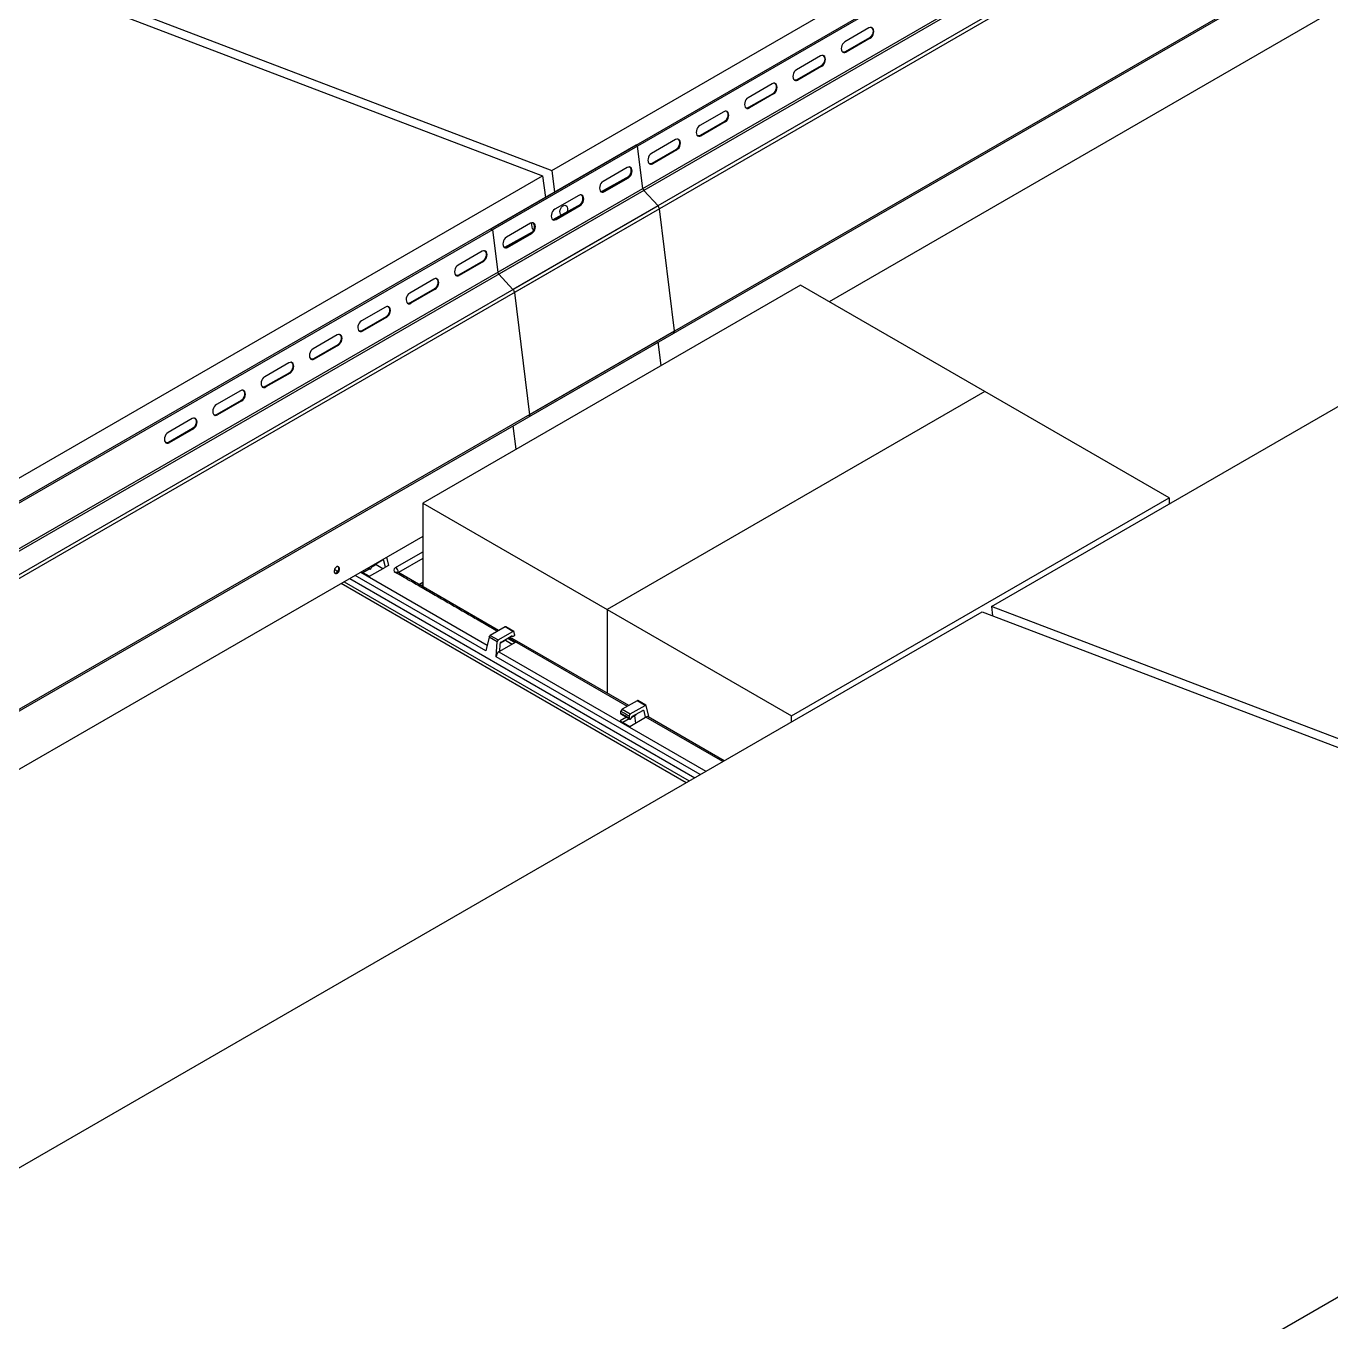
# Model space of a CAD drawing. Header units: feet. Extents: x 1518 to 2565, y 62 to 679.
# Drawn here: x 2348.88 to 2387.05, y 595.69 to 633.6 of the extents above; entities that cross this region are included whole.
import ezdxf

# ---------------------------------------------------------------- set-up
doc = ezdxf.new("R2010")
doc.units = ezdxf.units.FT
doc.header["$LTSCALE"] = 50
doc.header["$MEASUREMENT"] = 0

# ---------------------------------------------------------------- blocks, each defined once
blk = doc.blocks.new('Z1')
at = {"color": 1, "linetype": 'Continuous'}
for p, q in [((277.581, 178.976), (242.891, 158.95)), ((234.772, 162.79), (234.857, 162.157)), ((236.983, 162.878), (236.276, 162.47)), ((236.313, 162.172), (237.02, 162.58)), ((237.02, 162.58), (236.996, 162.589)), ((235.569, 162.062), (234.862, 161.654)), ((234.898, 161.355), (235.605, 161.763)), ((235.605, 161.763), (235.582, 161.773)), ((234.155, 161.246), (233.448, 160.837)), ((233.484, 160.539), (234.191, 160.947)), ((234.191, 160.947), (234.168, 160.956)), ((237.975, 157.084), (237.89, 157.774)), ((233.732, 154.635), (233.648, 155.324)), ((231.001, 152.086), (196.311, 132.059)), ((229.827, 151.384), (229.529, 151.212)), ((229.633, 151.272), (229.634, 151.258)), ((228.865, 150.853), (238.96, 145.025)), ((229.189, 151.04), (232.887, 148.905)), ((229.244, 151.032), (229.431, 151.14)), ((229.397, 151.16), (229.445, 151.132)), ((233.22, 149.33), (230.27, 151.033)), ((238.705, 144.878), (228.61, 150.705)), ((228.7, 150.757), (238.795, 144.929)), ((230.888, 150.676), (231.001, 150.741)), ((231.001, 150.667), (230.952, 150.639)), ((247.634, 150.032), (247.671, 149.764)), ((233.666, 149.306), (233.431, 149.441)), ((233.684, 149.218), (233.679, 149.283)), ((233.29, 148.991), (233.588, 149.163)), ((233.416, 149.048), (233.417, 149.064)), ((236.986, 147.112), (233.511, 149.118)), ((237.024, 147.134), (233.549, 149.14)), ((233.602, 149.167), (233.626, 149.154)), ((233.62, 149.159), (233.606, 149.167)), ((237.138, 146.82), (237.436, 146.992)), ((237.528, 147.143), (237.293, 147.279)), ((237.62, 146.79), (237.539, 147.126)), ((236.8, 146.887), (237.054, 146.74)), ((237.04, 146.748), (236.853, 146.64)), ((237.191, 146.835), (237.225, 146.622)), ((237.243, 146.862), (237.241, 146.88)), ((239.819, 145.521), (237.598, 146.803))]:
    blk.add_line(p, q, dxfattribs=at)
for points in [[(281.173, 188.894), (281.087, 189.527), (253.899, 199.89), (207.584, 173.153), (234.772, 162.79), (281.087, 189.527)], [(282.54, 189.63), (282.486, 189.652), (232.988, 161.078), (233.042, 161.056)], [(282.692, 188.39), (282.54, 189.63), (233.042, 161.056), (233.194, 159.816)], [(282.72, 188.332), (233.222, 159.758), (233.639, 159.309)], [(283.18, 187.793), (233.683, 159.219), (234.121, 155.646)], [(274.822, 139.669), (247.634, 150.032), (293.95, 176.77), (321.138, 166.406), (321.224, 165.774)], [(188.191, 135.899), (161.003, 146.263), (207.319, 173), (234.507, 162.637), (234.592, 162.004)], [(244.091, 166.662), (243.384, 166.254), (243.36, 166.263)], [(242.677, 165.845), (241.969, 165.437), (241.946, 165.447)], [(241.262, 165.029), (240.555, 164.621), (240.532, 164.63)], [(239.848, 164.213), (239.141, 163.804), (239.118, 163.814)], [(237.437, 162.265), (237.285, 163.505), (237.231, 163.527), (187.733, 134.953)], [(237.285, 163.505), (187.787, 134.931), (187.939, 133.69)], [(238.434, 163.396), (237.727, 162.988), (237.703, 162.997)], [(188.277, 135.266), (188.191, 135.899), (234.507, 162.637)], [(237.465, 162.207), (187.967, 133.633), (188.385, 133.184)], [(237.925, 161.668), (188.428, 133.094), (188.866, 129.521)], [(234.174, 161.255), (234.197, 161.086), (234.255, 161.064)], [(232.777, 160.131), (232.07, 159.722), (232.046, 159.732)], [(231.363, 159.314), (230.656, 158.906), (230.632, 158.915)], [(247.441, 156.323), (242.049, 159.436), (231.001, 153.058), (231.001, 150.611)], [(229.949, 158.498), (229.242, 158.09), (229.218, 158.099)], [(228.534, 157.681), (227.827, 157.273), (227.804, 157.283)], [(227.12, 156.865), (226.413, 156.457), (226.39, 156.466)], [(252.833, 153.211), (247.441, 156.323), (236.392, 149.945), (241.784, 146.833)], [(225.706, 156.049), (224.999, 155.64), (224.975, 155.65)], [(224.292, 155.232), (223.585, 154.824), (223.561, 154.833)], [(241.784, 146.655), (241.784, 146.833), (252.833, 153.211), (252.833, 153.033)], [(231.001, 153.058), (236.392, 149.945), (236.392, 147.499)], [(229.21, 151.052), (229.446, 150.916), (229.909, 151.183), (229.865, 151.369), (229.833, 151.387)], [(229.431, 151.18), (229.433, 151.156), (229.412, 151.168)], [(229.504, 151.182), (229.634, 151.258), (229.836, 151.141)], [(229.942, 151.474), (229.999, 151.235), (229.909, 151.183)], [(231.001, 151.439), (230.295, 151.032), (230.3, 151.016)], [(239.118, 145.116), (233.146, 148.564), (233.175, 148.999), (232.938, 149.136), (232.85, 148.735), (229.023, 150.944)], [(228.242, 112.779), (201.054, 123.142), (247.369, 149.879), (274.557, 139.516), (274.643, 138.883)], [(233.257, 148.935), (233.242, 148.715), (233.23, 148.708), (239.285, 145.212)], [(233.49, 149.106), (233.705, 148.982), (233.242, 148.715)], [(233.264, 148.961), (233.416, 149.048), (233.618, 148.932)], [(236.959, 146.795), (236.772, 146.687), (237.055, 146.524), (237.518, 146.791), (237.473, 146.977), (237.442, 146.995)], [(237.24, 146.864), (237.243, 146.862), (237.24, 146.864), (237.112, 146.79)], [(239.781, 145.499), (237.53, 146.798), (237.518, 146.791)], [(228.327, 112.146), (228.242, 112.779), (274.557, 139.516)]]:
    blk.add_lwpolyline(points, dxfattribs=at)
for points in [[(233.222, 159.758, -0.152134), (233.194, 159.816), (282.692, 188.39, 0.152134), (282.72, 188.332), (283.137, 187.883)], [(283.618, 184.22), (234.121, 155.646, -0.302263), (234.1, 155.586), (283.597, 184.16, 0.302263), (283.618, 184.22), (283.18, 187.793, 0.152142), (283.137, 187.883), (233.639, 159.309, -0.152142), (233.683, 159.219)], [(187.967, 133.633, -0.152134), (187.939, 133.69), (237.437, 162.265, 0.152134), (237.465, 162.207), (237.882, 161.758)], [(188.845, 129.46), (238.343, 158.035, 0.302263), (238.363, 158.095), (237.925, 161.668, 0.152142), (237.882, 161.758), (188.385, 133.184, -0.152142), (188.428, 133.094)], [(188.388, 129.237, -0.335386), (188.404, 129.277), (188.841, 129.458, 0.335286), (188.866, 129.521), (238.363, 158.095)], [(230.295, 151.032, 0.214403), (230.205, 151.172), (231.001, 151.631)]]:
    blk.add_lwpolyline(points, format="xyb", dxfattribs=at)
at = {"color": 1, "linetype": 'Continuous', "flags": 128}
for points in [[(244.067, 166.671), (244.091, 166.662), (244.124, 166.688), (244.154, 166.724), (244.176, 166.766), (244.191, 166.813), (244.195, 166.859), (244.19, 166.902), (244.175, 166.937), (244.152, 166.962), (244.123, 166.975), (244.089, 166.974), (244.054, 166.96), (243.347, 166.552), (243.314, 166.526), (243.284, 166.491), (243.262, 166.448), (243.247, 166.401), (243.242, 166.355), (243.248, 166.312), (243.262, 166.277), (243.286, 166.252), (243.315, 166.239), (243.349, 166.24), (243.384, 166.254)], [(242.653, 165.855), (242.677, 165.845), (242.71, 165.871), (242.739, 165.907), (242.762, 165.95), (242.776, 165.997), (242.781, 166.043), (242.776, 166.085), (242.761, 166.121), (242.738, 166.146), (242.709, 166.158), (242.675, 166.158), (242.64, 166.144), (241.933, 165.736), (241.899, 165.71), (241.87, 165.674), (241.847, 165.631), (241.833, 165.585), (241.828, 165.538), (241.833, 165.496), (241.848, 165.461), (241.871, 165.436), (241.901, 165.423), (241.934, 165.424), (241.969, 165.437)], [(241.239, 165.038), (241.262, 165.029), (241.296, 165.055), (241.325, 165.091), (241.348, 165.134), (241.362, 165.18), (241.367, 165.227), (241.362, 165.269), (241.347, 165.304), (241.324, 165.329), (241.294, 165.342), (241.261, 165.341), (241.226, 165.328), (240.519, 164.919), (240.485, 164.894), (240.456, 164.858), (240.433, 164.815), (240.419, 164.768), (240.414, 164.722), (240.419, 164.679), (240.434, 164.644), (240.457, 164.619), (240.487, 164.607), (240.52, 164.607), (240.555, 164.621)], [(239.825, 164.222), (239.848, 164.213), (239.882, 164.238), (239.911, 164.274), (239.934, 164.317), (239.948, 164.364), (239.953, 164.41), (239.948, 164.453), (239.933, 164.488), (239.91, 164.513), (239.88, 164.525), (239.847, 164.525), (239.812, 164.511), (239.104, 164.103), (239.071, 164.077), (239.042, 164.041), (239.019, 163.999), (239.005, 163.952), (239, 163.906), (239.005, 163.863), (239.02, 163.828), (239.043, 163.803), (239.072, 163.79), (239.106, 163.791), (239.141, 163.804)], [(238.41, 163.406), (238.434, 163.396), (238.467, 163.422), (238.497, 163.458), (238.519, 163.501), (238.534, 163.547), (238.539, 163.594), (238.533, 163.636), (238.519, 163.671), (238.495, 163.696), (238.466, 163.709), (238.432, 163.709), (238.397, 163.695), (237.69, 163.287), (237.657, 163.261), (237.627, 163.225), (237.605, 163.182), (237.59, 163.136), (237.586, 163.089), (237.591, 163.047), (237.606, 163.012), (237.629, 162.987), (237.658, 162.974), (237.692, 162.974), (237.727, 162.988)], [(237.02, 162.58), (237.053, 162.606), (237.083, 162.641), (237.105, 162.684), (237.12, 162.731), (237.124, 162.777), (237.119, 162.82), (237.104, 162.855), (237.081, 162.88), (237.052, 162.893), (237.018, 162.892), (236.983, 162.878)], [(237.02, 162.58), (237.053, 162.606), (237.083, 162.641), (237.105, 162.684), (237.12, 162.731), (237.124, 162.777), (237.119, 162.82), (237.104, 162.855), (237.081, 162.88), (237.052, 162.893), (237.018, 162.892), (236.983, 162.878)], [(236.276, 162.47), (236.243, 162.444), (236.213, 162.409), (236.19, 162.366), (236.176, 162.319), (236.171, 162.273), (236.177, 162.23), (236.191, 162.195), (236.214, 162.17), (236.244, 162.157), (236.278, 162.158), (236.313, 162.172)], [(236.276, 162.47), (236.243, 162.444), (236.213, 162.409), (236.19, 162.366), (236.176, 162.319), (236.171, 162.273), (236.177, 162.23), (236.191, 162.195), (236.214, 162.17), (236.244, 162.157), (236.278, 162.158), (236.313, 162.172), (236.289, 162.181)], [(235.605, 161.763), (235.639, 161.789), (235.668, 161.825), (235.691, 161.868), (235.705, 161.915), (235.71, 161.961), (235.705, 162.003), (235.69, 162.039), (235.667, 162.064), (235.638, 162.076), (235.604, 162.076), (235.569, 162.062)], [(235.605, 161.763), (235.639, 161.789), (235.668, 161.825), (235.691, 161.868), (235.705, 161.915), (235.71, 161.961), (235.705, 162.003), (235.69, 162.039), (235.667, 162.064), (235.638, 162.076), (235.604, 162.076), (235.569, 162.062)], [(234.862, 161.654), (234.828, 161.628), (234.799, 161.592), (234.776, 161.549), (234.762, 161.503), (234.757, 161.456), (234.762, 161.414), (234.777, 161.379), (234.8, 161.354), (234.83, 161.341), (234.863, 161.342), (234.898, 161.355)], [(234.862, 161.654), (234.828, 161.628), (234.799, 161.592), (234.776, 161.549), (234.762, 161.503), (234.757, 161.456), (234.762, 161.414), (234.777, 161.379), (234.8, 161.354), (234.83, 161.341), (234.863, 161.342), (234.898, 161.355), (234.875, 161.365)], [(235.07, 161.478), (235.05, 161.489), (235.029, 161.514), (235.017, 161.55), (235.014, 161.592), (235.02, 161.637), (235.037, 161.68), (235.061, 161.719), (235.091, 161.749), (235.124, 161.768), (235.157, 161.774), (235.187, 161.767), (235.212, 161.747), (235.229, 161.716), (235.237, 161.677), (235.235, 161.633), (235.223, 161.588), (235.209, 161.558)], [(234.191, 160.947), (234.225, 160.973), (234.254, 161.009), (234.277, 161.052), (234.291, 161.098), (234.296, 161.145), (234.291, 161.187), (234.276, 161.222), (234.253, 161.247), (234.223, 161.26), (234.19, 161.259), (234.155, 161.246)], [(234.191, 160.947), (234.225, 160.973), (234.254, 161.009), (234.277, 161.052), (234.291, 161.098), (234.296, 161.145), (234.291, 161.187), (234.276, 161.222), (234.253, 161.247), (234.223, 161.26), (234.19, 161.259), (234.155, 161.246)], [(233.448, 160.837), (233.414, 160.812), (233.385, 160.776), (233.362, 160.733), (233.348, 160.686), (233.343, 160.64), (233.348, 160.597), (233.363, 160.562), (233.386, 160.537), (233.416, 160.525), (233.449, 160.525), (233.484, 160.539)], [(233.448, 160.837), (233.414, 160.812), (233.385, 160.776), (233.362, 160.733), (233.348, 160.686), (233.343, 160.64), (233.348, 160.597), (233.363, 160.562), (233.386, 160.537), (233.416, 160.525), (233.449, 160.525), (233.484, 160.539), (233.461, 160.548)], [(232.754, 160.14), (232.777, 160.131), (232.811, 160.156), (232.84, 160.192), (232.863, 160.235), (232.877, 160.282), (232.882, 160.328), (232.876, 160.371), (232.862, 160.406), (232.839, 160.431), (232.809, 160.443), (232.775, 160.443), (232.74, 160.429), (232.033, 160.021), (232, 159.995), (231.971, 159.959), (231.948, 159.916), (231.934, 159.87), (231.929, 159.824), (231.934, 159.781), (231.949, 159.746), (231.972, 159.721), (232.001, 159.708), (232.035, 159.709), (232.07, 159.722)], [(231.339, 159.324), (231.363, 159.314), (231.396, 159.34), (231.426, 159.376), (231.448, 159.419), (231.463, 159.465), (231.467, 159.512), (231.462, 159.554), (231.448, 159.589), (231.424, 159.614), (231.395, 159.627), (231.361, 159.627), (231.326, 159.613), (230.619, 159.205), (230.586, 159.179), (230.556, 159.143), (230.534, 159.1), (230.519, 159.054), (230.515, 159.007), (230.52, 158.965), (230.535, 158.929), (230.558, 158.905), (230.587, 158.892), (230.621, 158.892), (230.656, 158.906)], [(229.925, 158.507), (229.949, 158.498), (229.982, 158.524), (230.011, 158.559), (230.034, 158.602), (230.048, 158.649), (230.053, 158.695), (230.048, 158.738), (230.033, 158.773), (230.01, 158.798), (229.981, 158.811), (229.947, 158.81), (229.912, 158.796), (229.205, 158.388), (229.171, 158.362), (229.142, 158.327), (229.119, 158.284), (229.105, 158.237), (229.1, 158.191), (229.106, 158.148), (229.12, 158.113), (229.143, 158.088), (229.173, 158.075), (229.207, 158.076), (229.242, 158.09)], [(228.511, 157.691), (228.534, 157.681), (228.568, 157.707), (228.597, 157.743), (228.62, 157.786), (228.634, 157.832), (228.639, 157.879), (228.634, 157.921), (228.619, 157.957), (228.596, 157.981), (228.566, 157.994), (228.533, 157.994), (228.498, 157.98), (227.791, 157.572), (227.757, 157.546), (227.728, 157.51), (227.705, 157.467), (227.691, 157.421), (227.686, 157.374), (227.691, 157.332), (227.706, 157.297), (227.729, 157.272), (227.759, 157.259), (227.792, 157.259), (227.827, 157.273)], [(227.097, 156.874), (227.12, 156.865), (227.154, 156.891), (227.183, 156.927), (227.206, 156.97), (227.22, 157.016), (227.225, 157.062), (227.22, 157.105), (227.205, 157.14), (227.182, 157.165), (227.152, 157.178), (227.119, 157.177), (227.084, 157.164), (226.377, 156.755), (226.343, 156.73), (226.314, 156.694), (226.291, 156.651), (226.277, 156.604), (226.272, 156.558), (226.277, 156.515), (226.292, 156.48), (226.315, 156.455), (226.344, 156.443), (226.378, 156.443), (226.413, 156.457)], [(225.683, 156.058), (225.706, 156.049), (225.739, 156.074), (225.769, 156.11), (225.792, 156.153), (225.806, 156.2), (225.811, 156.246), (225.805, 156.289), (225.791, 156.324), (225.768, 156.349), (225.738, 156.361), (225.704, 156.361), (225.669, 156.347), (224.962, 155.939), (224.929, 155.913), (224.899, 155.877), (224.877, 155.834), (224.862, 155.788), (224.858, 155.741), (224.863, 155.699), (224.878, 155.664), (224.901, 155.639), (224.93, 155.626), (224.964, 155.627), (224.999, 155.64)], [(224.268, 155.242), (224.292, 155.232), (224.325, 155.258), (224.355, 155.294), (224.377, 155.337), (224.392, 155.383), (224.396, 155.43), (224.391, 155.472), (224.376, 155.507), (224.353, 155.532), (224.324, 155.545), (224.29, 155.544), (224.255, 155.531), (223.548, 155.123), (223.515, 155.097), (223.485, 155.061), (223.463, 155.018), (223.448, 154.971), (223.443, 154.925), (223.449, 154.883), (223.463, 154.847), (223.487, 154.822), (223.516, 154.81), (223.55, 154.81), (223.585, 154.824)], [(228.565, 151.144), (228.555, 151.176), (228.537, 151.197), (228.511, 151.205), (228.482, 151.199), (228.454, 151.179), (228.431, 151.149), (228.415, 151.112), (228.408, 151.073), (228.413, 151.038), (228.427, 151.011), (228.449, 150.996), (228.477, 150.995), (228.506, 151.009), (228.532, 151.034), (228.552, 151.068), (228.564, 151.107), (228.565, 151.144)], [(228.435, 151.004), (228.453, 151.005), (228.482, 151.018), (228.509, 151.043), (228.529, 151.078), (228.54, 151.116), (228.541, 151.154), (228.532, 151.185), (228.516, 151.205)]]:
    blk.add_lwpolyline(points, dxfattribs=at)
for points in [[(244.124, 166.974), (244.129, 166.971), (244.152, 166.946), (244.167, 166.911), (244.172, 166.869), (244.167, 166.822), (244.153, 166.776), (244.13, 166.733), (244.101, 166.697), (244.067, 166.671), (243.36, 166.263, -0.195748), (243.29, 166.249)], [(242.71, 166.158), (242.715, 166.155), (242.738, 166.13), (242.752, 166.095), (242.758, 166.052), (242.753, 166.006), (242.739, 165.959), (242.716, 165.917), (242.687, 165.881), (242.653, 165.855), (241.946, 165.447, -0.195358), (241.876, 165.433)], [(241.296, 165.342), (241.3, 165.339), (241.324, 165.314), (241.338, 165.278), (241.343, 165.236), (241.339, 165.19), (241.324, 165.143), (241.302, 165.1), (241.272, 165.064), (241.239, 165.038), (240.532, 164.63, -0.195378), (240.462, 164.616)], [(239.882, 164.525), (239.886, 164.522), (239.909, 164.497), (239.924, 164.462), (239.929, 164.42), (239.924, 164.373), (239.91, 164.327), (239.887, 164.284), (239.858, 164.248), (239.825, 164.222), (239.118, 163.814, -0.195748), (239.047, 163.8)], [(238.468, 163.709), (238.472, 163.706), (238.495, 163.681), (238.51, 163.646), (238.515, 163.603), (238.51, 163.557), (238.496, 163.51), (238.473, 163.467), (238.444, 163.431), (238.41, 163.406), (237.703, 162.997, -0.195748), (237.633, 162.984)], [(232.811, 160.443), (232.815, 160.44), (232.838, 160.415), (232.853, 160.38), (232.858, 160.338), (232.853, 160.291), (232.839, 160.245), (232.816, 160.202), (232.787, 160.166), (232.754, 160.14), (232.046, 159.732, -0.195358), (231.976, 159.718)], [(231.396, 159.627), (231.401, 159.624), (231.424, 159.599), (231.439, 159.564), (231.444, 159.521), (231.439, 159.475), (231.425, 159.428), (231.402, 159.385), (231.373, 159.349), (231.339, 159.324), (230.632, 158.915, -0.195378), (230.562, 158.902)], [(229.982, 158.81), (229.987, 158.807), (230.01, 158.782), (230.025, 158.747), (230.03, 158.705), (230.025, 158.658), (230.011, 158.612), (229.988, 158.569), (229.959, 158.533), (229.925, 158.507), (229.218, 158.099, -0.195748), (229.148, 158.085)], [(228.568, 157.994), (228.573, 157.991), (228.596, 157.966), (228.61, 157.931), (228.616, 157.888), (228.611, 157.842), (228.596, 157.795), (228.574, 157.752), (228.544, 157.717), (228.511, 157.691), (227.804, 157.283, -0.195748), (227.734, 157.269)], [(227.154, 157.178), (227.158, 157.175), (227.181, 157.15), (227.196, 157.114), (227.201, 157.072), (227.197, 157.026), (227.182, 156.979), (227.16, 156.936), (227.13, 156.9), (227.097, 156.874), (226.39, 156.466, -0.195378), (226.319, 156.452)], [(225.74, 156.361), (225.744, 156.358), (225.767, 156.333), (225.782, 156.298), (225.787, 156.256), (225.782, 156.209), (225.768, 156.163), (225.745, 156.12), (225.716, 156.084), (225.683, 156.058), (224.975, 155.65, -0.195378), (224.905, 155.636)], [(224.325, 155.545), (224.33, 155.542), (224.353, 155.517), (224.368, 155.482), (224.373, 155.439), (224.368, 155.393), (224.354, 155.346), (224.331, 155.303), (224.302, 155.267), (224.268, 155.242), (223.561, 154.833, -0.195748), (223.491, 154.819)]]:
    blk.add_lwpolyline(points, format="xyb", dxfattribs=at)
for points in [[(236.219, 162.167, 0.195378), (236.289, 162.181), (236.996, 162.589), (237.03, 162.615), (237.059, 162.651), (237.082, 162.694), (237.096, 162.74), (237.101, 162.787), (237.096, 162.829), (237.081, 162.864), (237.058, 162.889), (237.053, 162.892), (237.058, 162.889), (237.081, 162.864), (237.096, 162.829), (237.101, 162.787), (237.096, 162.74), (237.082, 162.694), (237.059, 162.651), (237.03, 162.615)], [(234.805, 161.351, 0.195378), (234.875, 161.365), (235.582, 161.773), (235.616, 161.799), (235.645, 161.834), (235.668, 161.877), (235.682, 161.924), (235.687, 161.97), (235.681, 162.013), (235.667, 162.048), (235.644, 162.073), (235.639, 162.076), (235.644, 162.073), (235.667, 162.048), (235.681, 162.013), (235.687, 161.97), (235.682, 161.924), (235.668, 161.877), (235.645, 161.834), (235.616, 161.799)], [(233.391, 160.534, 0.195748), (233.461, 160.548), (234.168, 160.956), (234.201, 160.982), (234.231, 161.018), (234.253, 161.061), (234.268, 161.108), (234.272, 161.154), (234.267, 161.196), (234.252, 161.232), (234.229, 161.257), (234.225, 161.26), (234.229, 161.257), (234.252, 161.232), (234.267, 161.196), (234.272, 161.154), (234.268, 161.108), (234.253, 161.061), (234.231, 161.018), (234.201, 160.982)]]:
    blk.add_lwpolyline(points, format="xyb", close=True, dxfattribs=at)
at = {"color": 1, "linetype": 'Continuous'}
for points in [[(233.64, 149.304), (233.407, 149.438), (232.975, 149.189), (233.208, 149.054)], [(237.502, 147.141), (237.269, 147.276), (236.837, 147.026), (237.07, 146.892)]]:
    blk.add_lwpolyline(points, close=True, dxfattribs=at)
for centre, major_axis, ratio, start_param, end_param in [((229.83, 151.342), (0.0214, 0.0453), 0.625261, 5.620286, 7.01655), ((230.338, 151.099), (0.186, 0), 0.560135, 2.371274, 3.911912), ((229.294, 151.455), (1.018, 0.041), 0.575731, 3.658741, 3.820303), ((230.338, 150.993), (0.0581, -0.0311), 0.394739, 2.57951, 3.055007), ((233.404, 149.399), (0.028, 0.0415), 0.525023, 0.036647, 0.821963), ((233.643, 149.261), (0.0214, 0.0453), 0.625261, 5.463207, 7.01655), ((232.972, 149.15), (0.028, 0.0415), 0.525023, 0.821963, 2.218227), ((233.211, 149.012), (0.0214, 0.0453), 0.625261, 0.733364, 2.129628), ((233.293, 148.948), (0.0214, 0.0453), 0.625261, 0.733364, 2.129628), ((233.238, 148.597), (0.056, 0.118), 0.625261, 0.733364, 2.129628), ((236.834, 146.987), (0.028, 0.0415), 0.525023, 0.821963, 2.375307), ((237.266, 147.237), (0.028, 0.0415), 0.525023, 0.036647, 0.821963), ((237.439, 146.949), (0.0214, 0.0453), 0.625261, 5.620286, 7.01655), ((237.505, 147.099), (0.0214, 0.0453), 0.625261, 5.620286, 7.01655), ((237.073, 146.849), (0.0214, 0.0453), 0.625261, 0.733364, 2.286708), ((237.538, 146.687), (0.056, 0.118), 0.625261, 6.231233, 7.01655)]:
    blk.add_ellipse(centre, major_axis=major_axis, ratio=ratio, start_param=start_param, end_param=end_param, dxfattribs=at)
for points, weights, degree, knots in [([(229.433, 151.156), (229.435, 151.124), (229.462, 151.13), (229.489, 151.137), (229.5, 151.173), (229.509, 151.2), (229.529, 151.212)], [1, 0.793353340283, 1, 0.793353340283, 1, 0.866025403781, 1], 2, [0, 0, 0, 1.308997, 1.308997, 2.617994, 2.617994, 3.665191, 3.665191, 3.665191]), ([(233.182, 149.308), (232.189, 149.881), (231.197, 150.454), (230.205, 151.027), (230.224, 151.041), (230.248, 151.044), (230.27, 151.033), (230.268, 151.034), (230.266, 151.035), (230.267, 151.035), (230.267, 151.035)], [1, 1, 1, 1, 0.905534246688, 0.905534246688, 1, 1, 1, 1, 1], 3, [0, 0, 0, 0, 1, 1, 1, 2.077692, 2.077692, 2.077692, 2.887499, 3.077692, 3.077692, 3.077692, 3.077692]), ([(233.684, 149.218), (233.687, 149.186), (233.661, 149.162), (233.635, 149.139), (233.62, 149.159), (233.608, 149.175), (233.588, 149.163)], [1, 0.793353340283, 1, 0.793353340283, 1, 0.866025403782, 1], 2, [0, 0, 0, 1.308997, 1.308997, 2.617994, 2.617994, 3.665191, 3.665191, 3.665191]), ([(237.041, 146.764), (237.043, 146.731), (237.07, 146.738), (237.097, 146.745), (237.109, 146.781), (237.117, 146.808), (237.138, 146.82)], [1, 0.793353340291, 1, 0.793353340291, 1, 0.866025403781, 1], 2, [0, 0, 0, 1.308997, 1.308997, 2.617994, 2.617994, 3.665191, 3.665191, 3.665191])]:
    blk.add_rational_spline(points, weights, degree=degree, knots=knots, dxfattribs=at)
blk.add_open_spline([(236.801, 146.886), (236.8, 146.887), (236.796, 146.889), (236.793, 146.896), (236.793, 146.904), (236.793, 146.907), (236.795, 146.927), (236.797, 146.947), (236.799, 146.967), (236.878, 146.921), (236.958, 146.875), (237.037, 146.829), (237.039, 146.808), (237.04, 146.786), (237.041, 146.764), (236.958, 146.812), (236.876, 146.86), (236.793, 146.907)], degree=3, knots=[0, 0, 0, 0, 0.180706, 0.638138, 1, 1, 1, 2, 2, 2, 3, 3, 3, 4, 4, 4, 5, 5, 5, 5], dxfattribs=at)

msp = doc.modelspace()

# ---------------------------------------------------------------- block references
msp.add_blockref('Z1', (2129.486, 466.586))

doc.saveas('drawing.dxf')
